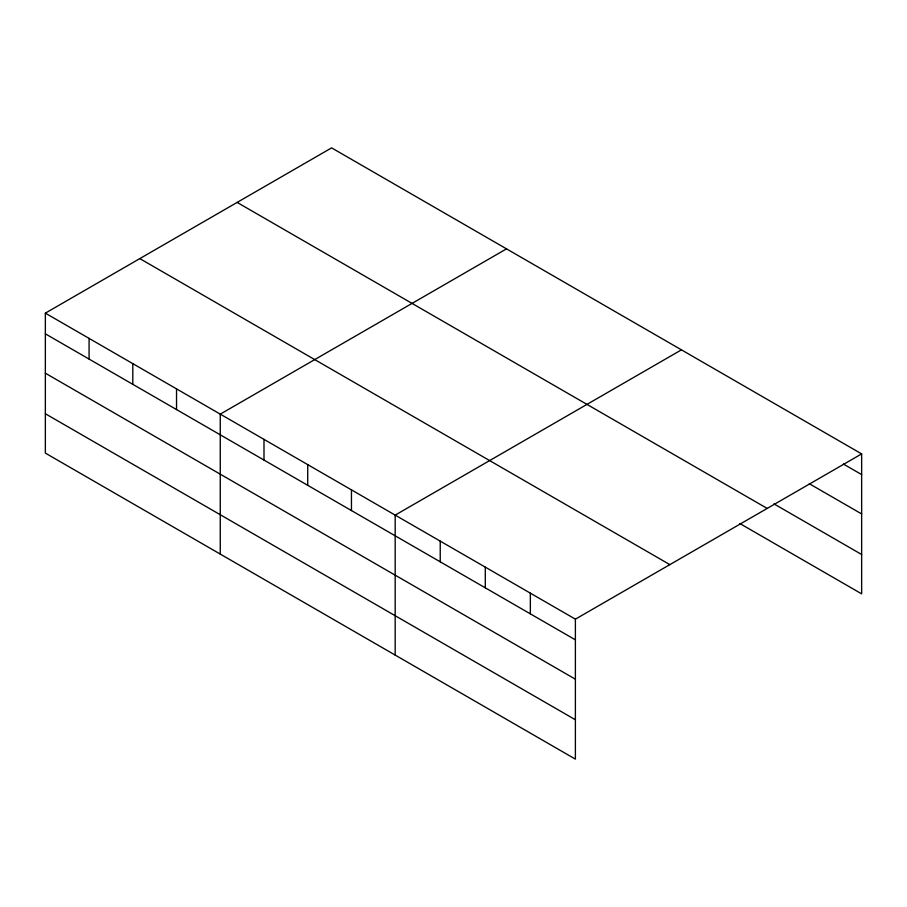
<?xml version="1.0" encoding="UTF-8"?>
<svg xmlns="http://www.w3.org/2000/svg" width="907" height="907" viewBox="0 0 907 907"><rect width="100%" height="100%" fill="white"/><g stroke="black" fill="none" stroke-linecap="round" stroke-linejoin="round"><path stroke-width="1.36" d="M45.35 313.142L575.389 619.164L575.389 759.125L45.35 453.103L45.35 313.142L331.611 147.875L861.65 453.897L861.65 593.858L739.885 523.554M506.525 248.858L220.265 414.136L220.265 554.086M681.44 349.853L395.18 515.119L395.18 655.081M575.389 619.164L861.65 453.897M843.385 464.044L861.65 474.588M809.293 483.714L861.65 513.94M773.977 503.884L861.65 554.494M237.146 202.42L767.186 508.43M139.814 258.608L669.854 564.63M45.35 333.833L575.389 639.854M45.35 373.196L575.389 679.207M45.35 413.739L575.389 719.761M530.346 593.155L530.346 613.835M485.29 567.136L485.29 587.827M440.235 541.128L440.235 561.818M351.451 489.871L351.451 510.562M307.722 464.622L307.722 485.313M263.994 439.373L263.994 460.064M176.536 388.888L176.536 409.579M132.807 363.639L132.807 384.33M89.079 338.39L89.079 359.081"/></g></svg>
